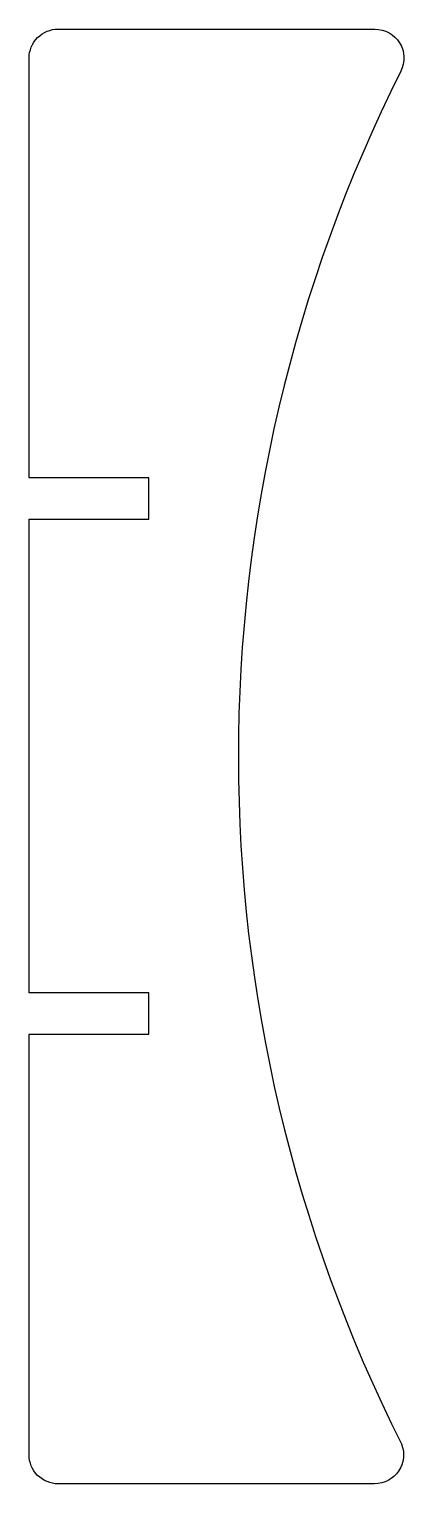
# Model space of a CAD drawing. Header units: millimetres. Extents: x 0 to 45, y -54 to 121.
import ezdxf

# ---------------------------------------------------------------- set-up
doc = ezdxf.new("R2010")
doc.units = ezdxf.units.MM
doc.layers.get('0').update_dxf_attribs({"linetype": 'CONTINUOUS'})

msp = doc.modelspace()

# ---------------------------------------------------------------- linework, layer by layer
msp.add_lwpolyline([(0, 67), (0, 117.5, -0.414214), (3.5, 121), (41.65, 121, -0.558163), (44.78, 115.93, 0.237357), (44.86, -49.32, -0.53087), (41.62, -54.12), (3.5, -54.12, -0.414214), (0, -50.62), (0, 0), (14.42, 0), (14.42, 5), (0, 5), (0, 62), (14.42, 62), (14.42, 67)], format="xyb", close=True)

doc.saveas('drawing.dxf')
